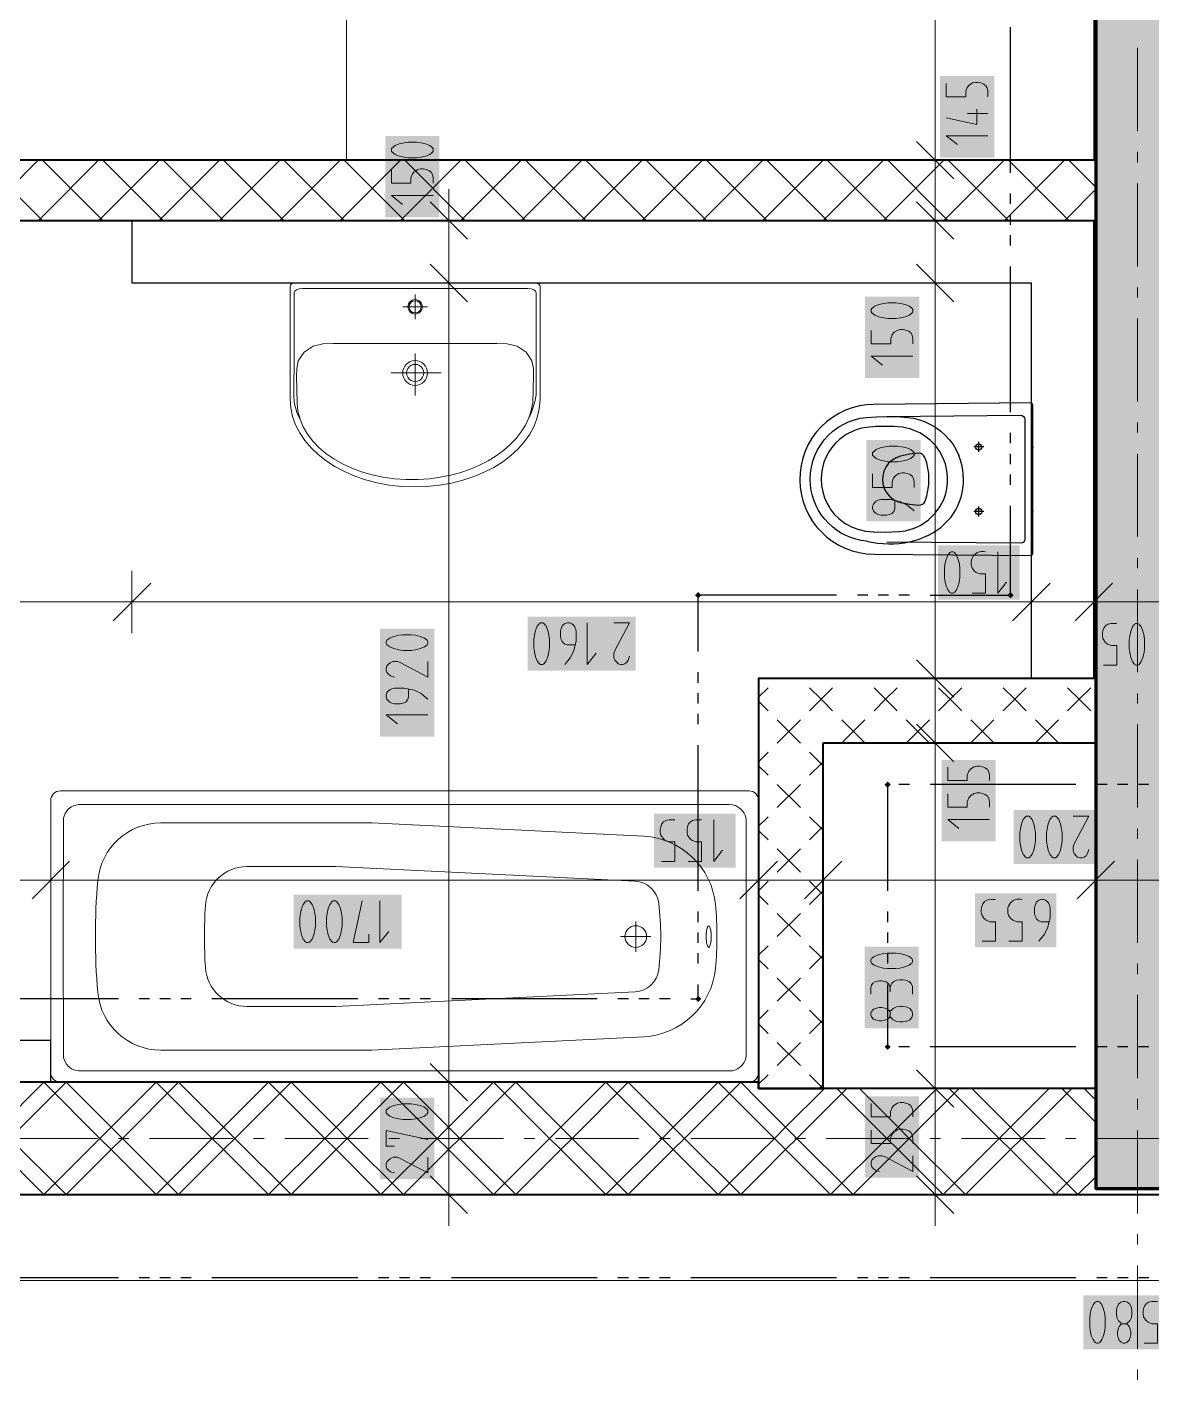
# Model space of a CAD drawing. Header units: millimetres. Extents: x 0 to 594, y 0 to 420.
# Drawn here: x 327.6 to 354.92, y 254.36 to 287.21 of the extents above; entities that cross this region are included whole.
import ezdxf

# ---------------------------------------------------------------- set-up
doc = ezdxf.new("R2010")
doc.units = ezdxf.units.MM
doc.header["$LTSCALE"] = 8
for name, color, linetype in [('PDF_Instalacni prizdivka do 1m', 7, 'Continuous'), ('PDF_Koty delkove', 7, 'Continuous'), ('PDF_Kuchyne', 7, 'Continuous'), ('PDF_Osy hlavni', 7, 'Continuous'), ('PDF_Pozarni useky', 7, 'Continuous'), ('PDF_Pricky CP', 7, 'Continuous'), ('PDF_Pricky zdene', 7, 'Continuous'), ('PDF_Sanita', 7, 'Continuous'), ('PDF_Steny akusticke', 7, 'Continuous'), ('PDF_Steny obvodove nosne', 7, 'Continuous')]:
    doc.layers.add(name, color=color, linetype=linetype)

msp = doc.modelspace()

# ---------------------------------------------------------------- linework, layer by layer
at = {"layer": 'PDF_Instalacni prizdivka do 1m', "lineweight": 25}
for points in [[(353.506, 282.515), (330.152, 282.515), (330.152, 280.998), (351.989, 280.998), (351.989, 271.394), (353.506, 271.394), (353.506, 282.515)], [(318.981, 261.588), (328.181, 261.588), (328.181, 262.599), (318.981, 262.599)]]:
    msp.add_lwpolyline(points, close=True, dxfattribs=at)
at = {"layer": 'PDF_Koty delkove', "lineweight": 18}
for points in [[(349.653, 269.827), (349.653, 271.394), (349.653, 280.998), (349.653, 281.296), (349.653, 282.515), (349.653, 283.981), (349.653, 344.032), (349.653, 347.874)], [(349.924, 285.843), (349.924, 285.519), (350.395, 285.519), (350.395, 285.655), (350.43, 285.749), (350.48, 285.803), (350.564, 285.856), (350.631, 285.87), (350.698, 285.87), (350.766, 285.856), (350.833, 285.83), (350.883, 285.789), (350.918, 285.736), (350.935, 285.655)], [(350.935, 285.655), (350.935, 285.519)], [(350.665, 285.222), (350.665, 284.844), (349.924, 285.007)], [(350.935, 285.114), (350.43, 285.114)], [(350.935, 284.574), (349.924, 284.574), (350.193, 284.359)], [(337.061, 284.418), (336.859, 284.418), (336.759, 284.405), (336.64, 284.378), (336.539, 284.337), (336.472, 284.284), (336.455, 284.256), (336.455, 284.203), (336.472, 284.175), (336.539, 284.122), (336.64, 284.081), (336.759, 284.054), (336.859, 284.04), (337.061, 284.04), (337.162, 284.054), (337.28, 284.081), (337.382, 284.122), (337.449, 284.175), (337.466, 284.203), (337.466, 284.256), (337.449, 284.284)], [(337.449, 284.284), (337.382, 284.337), (337.28, 284.378), (337.162, 284.405), (337.061, 284.418)], [(350.108, 283.526), (349.198, 284.436)], [(350.411, 283.981), (349.653, 283.981), (348.895, 283.981)], [(336.455, 283.744), (336.455, 283.42), (336.927, 283.42), (336.927, 283.555), (336.961, 283.649), (337.011, 283.703), (337.095, 283.757), (337.162, 283.77), (337.23, 283.77), (337.298, 283.757), (337.364, 283.73), (337.415, 283.689), (337.449, 283.636), (337.466, 283.555), (337.466, 283.42)], [(337.844, 282.515), (337.844, 283.273)], [(337.466, 283.122), (336.455, 283.122), (336.724, 282.907)], [(338.299, 282.06), (337.389, 282.97)], [(350.108, 282.06), (349.198, 282.97)], [(338.602, 282.515), (337.844, 282.515), (337.086, 282.515)], [(337.844, 258.858), (337.844, 261.588), (337.844, 280.998), (337.844, 282.515)], [(350.411, 282.515), (349.653, 282.515), (348.895, 282.515)], [(338.299, 280.543), (337.389, 281.453)], [(350.108, 280.543), (349.198, 281.453)], [(338.602, 280.998), (337.844, 280.998), (337.086, 280.998)], [(350.411, 280.998), (349.653, 280.998), (348.895, 280.998)], [(348.104, 279.841), (348.104, 279.517), (348.575, 279.517), (348.575, 279.652), (348.609, 279.746), (348.66, 279.8), (348.744, 279.854)], [(348.744, 279.854), (348.81, 279.868), (348.878, 279.868), (348.946, 279.854), (349.012, 279.827), (349.063, 279.787), (349.097, 279.733), (349.115, 279.652), (349.115, 279.517)], [(349.115, 279.22), (348.104, 279.22), (348.373, 279.004)], [(348.136, 276.359), (348.136, 276.035), (348.607, 276.035), (348.607, 276.17), (348.642, 276.264), (348.692, 276.318), (348.776, 276.372), (348.843, 276.385), (348.911, 276.385), (348.978, 276.372), (349.045, 276.345), (349.096, 276.304), (349.13, 276.251), (349.147, 276.17), (349.147, 276.035)], [(349.147, 275.468), (348.978, 275.603), (348.81, 275.684), (348.574, 275.737), (348.338, 275.737), (348.271, 275.724), (348.22, 275.697), (348.187, 275.67), (348.153, 275.63), (348.136, 275.575), (348.136, 275.522), (348.153, 275.468), (348.187, 275.427), (348.22, 275.4), (348.271, 275.373), (348.338, 275.359), (348.473, 275.359), (348.54, 275.373)], [(348.54, 275.373), (348.607, 275.4), (348.658, 275.468), (348.675, 275.522), (348.675, 275.711)], [(351.175, 274.472), (351.175, 273.461), (351.39, 273.73)], [(330.607, 273.706), (329.697, 272.796)], [(330.152, 274.01), (330.152, 273.251), (330.152, 272.493)], [(352.444, 273.706), (351.534, 272.796)], [(351.989, 274.01), (351.989, 273.251), (351.989, 272.493)], [(353.961, 273.706), (353.051, 272.796)], [(353.506, 274.01), (353.506, 273.251), (353.506, 272.493)], [(391.265, 273.251), (390.153, 273.251), (388.167, 273.251), (378.982, 273.251), (376.029, 273.251), (366.028, 273.251), (365.602, 273.251), (357.246, 273.251), (356.078, 273.251), (355.578, 273.251), (353.506, 273.251), (351.989, 273.251), (343.903, 273.251), (340.496, 273.251), (330.152, 273.251), (318.981, 273.251), (317.869, 273.251)], [(340.719, 272.206), (340.665, 272.223), (340.625, 272.257), (340.598, 272.291), (340.571, 272.34), (340.557, 272.408), (340.557, 272.543), (340.571, 272.61), (340.598, 272.661), (340.625, 272.694), (340.665, 272.729), (340.719, 272.746), (340.773, 272.746), (340.827, 272.729), (340.868, 272.694), (340.894, 272.661), (340.922, 272.61), (340.936, 272.543), (340.936, 272.307), (340.881, 272.072), (340.8, 271.903), (340.665, 271.735)], [(341.205, 272.746), (341.205, 271.735), (341.421, 272.004)], [(341.853, 272.746), (342.232, 272.746), (341.88, 272.072), (341.853, 272.004), (341.853, 271.903), (341.88, 271.836), (341.921, 271.785), (341.961, 271.751), (342.015, 271.735), (342.069, 271.735), (342.123, 271.751), (342.164, 271.785), (342.204, 271.836), (342.232, 271.936)], [(353.742, 271.72), (354.066, 271.72), (354.066, 272.191), (353.93, 272.191), (353.836, 272.225), (353.782, 272.276), (353.729, 272.36), (353.715, 272.426), (353.715, 272.494), (353.729, 272.562), (353.755, 272.628), (353.796, 272.679), (353.849, 272.713), (353.93, 272.731), (354.066, 272.731)], [(336.933, 272.454), (336.731, 272.454), (336.631, 272.441), (336.513, 272.414), (336.412, 272.373), (336.344, 272.32), (336.328, 272.292), (336.328, 272.239), (336.344, 272.211), (336.412, 272.158), (336.513, 272.117), (336.631, 272.09), (336.731, 272.076), (336.933, 272.076), (337.034, 272.09), (337.153, 272.117), (337.254, 272.158), (337.321, 272.211), (337.339, 272.239), (337.339, 272.292), (337.321, 272.32), (337.254, 272.373), (337.153, 272.414), (337.034, 272.441), (336.933, 272.454)], [(340.908, 272.206), (340.719, 272.206)], [(337.339, 271.806), (337.339, 271.428), (336.664, 271.78), (336.597, 271.806), (336.496, 271.806), (336.429, 271.78), (336.378, 271.739), (336.344, 271.699), (336.328, 271.644), (336.328, 271.591), (336.344, 271.537), (336.378, 271.496), (336.429, 271.456), (336.529, 271.428)], [(350.108, 270.939), (349.198, 271.849)], [(350.411, 271.394), (349.653, 271.394), (348.895, 271.394)], [(337.339, 270.889), (337.17, 271.024), (337.001, 271.105), (336.765, 271.158), (336.529, 271.158), (336.462, 271.144), (336.412, 271.118), (336.378, 271.091), (336.344, 271.05), (336.328, 270.996), (336.328, 270.943), (336.344, 270.889), (336.378, 270.848), (336.412, 270.821), (336.462, 270.794), (336.529, 270.78), (336.664, 270.78), (336.731, 270.794), (336.799, 270.821), (336.849, 270.889), (336.867, 270.943), (336.867, 271.132)], [(337.339, 270.51), (336.328, 270.51), (336.597, 270.295)], [(350.108, 269.372), (349.198, 270.282)], [(350.411, 269.827), (349.653, 269.827), (348.895, 269.827)], [(349.653, 258.858), (349.653, 261.062), (349.653, 261.436), (349.653, 265.565), (349.653, 269.827)], [(349.962, 269.237), (349.962, 268.913), (350.433, 268.913), (350.433, 269.048), (350.468, 269.142), (350.518, 269.196), (350.602, 269.25), (350.669, 269.263), (350.737, 269.263), (350.804, 269.25), (350.871, 269.223), (350.922, 269.182), (350.956, 269.129), (350.973, 269.048), (350.973, 268.913)], [(349.962, 268.589), (349.962, 268.265), (350.433, 268.265), (350.433, 268.4), (350.468, 268.494), (350.518, 268.548), (350.602, 268.602), (350.669, 268.615), (350.737, 268.615), (350.804, 268.602), (350.871, 268.575), (350.922, 268.534), (350.956, 268.481), (350.973, 268.4), (350.973, 268.265)], [(343.007, 266.951), (343.331, 266.951), (343.331, 267.422), (343.196, 267.422), (343.102, 267.456), (343.048, 267.507), (342.994, 267.591), (342.981, 267.657), (342.981, 267.725), (342.994, 267.793), (343.021, 267.859), (343.062, 267.91), (343.115, 267.944), (343.196, 267.962), (343.331, 267.962)], [(343.655, 266.951), (343.979, 266.951), (343.979, 267.422), (343.844, 267.422), (343.75, 267.456), (343.696, 267.507), (343.642, 267.591), (343.629, 267.657), (343.629, 267.725), (343.642, 267.793), (343.669, 267.859), (343.71, 267.91), (343.763, 267.944), (343.844, 267.962), (343.979, 267.962)], [(344.277, 267.962), (344.277, 266.951), (344.492, 267.22)], [(350.973, 267.967), (349.962, 267.967), (350.231, 267.752)], [(351.711, 267.442), (351.724, 267.342), (351.751, 267.223), (351.792, 267.122), (351.845, 267.055), (351.873, 267.038), (351.926, 267.038), (351.954, 267.055), (352.007, 267.122), (352.048, 267.223), (352.075, 267.342), (352.089, 267.442), (352.089, 267.644), (352.075, 267.745), (352.048, 267.863), (352.007, 267.964), (351.954, 268.032), (351.926, 268.049), (351.873, 268.049), (351.845, 268.032), (351.792, 267.964), (351.751, 267.863), (351.724, 267.745), (351.711, 267.644)], [(353.007, 268.049), (353.385, 268.049), (353.033, 267.375), (353.007, 267.307), (353.007, 267.206), (353.033, 267.139), (353.074, 267.089), (353.114, 267.055), (353.169, 267.038), (353.222, 267.038), (353.276, 267.055), (353.317, 267.089), (353.357, 267.139), (353.385, 267.24)], [(351.711, 267.644), (351.711, 267.442)], [(328.181, 267.255), (328.181, 266.497), (328.181, 265.739)], [(345.367, 267.255), (345.367, 266.497), (345.367, 265.739)], [(346.934, 267.255), (346.934, 266.497), (346.934, 265.739)], [(353.556, 267.255), (353.556, 266.497), (353.556, 265.739)], [(328.636, 266.952), (327.726, 266.042)], [(345.822, 266.952), (344.912, 266.042)], [(347.389, 266.952), (346.479, 266.042)], [(354.011, 266.952), (353.101, 266.042)], [(390.153, 266.497), (385.492, 266.497), (381.838, 266.497), (380.953, 266.497), (379.599, 266.497), (377.258, 266.497), (363.767, 266.497), (362.2, 266.497), (355.578, 266.497), (353.556, 266.497), (346.934, 266.497), (345.367, 266.497), (328.181, 266.497), (318.981, 266.497)], [(334.229, 265.586), (334.229, 265.384), (334.243, 265.284), (334.269, 265.165), (334.31, 265.064), (334.363, 264.997), (334.391, 264.98), (334.444, 264.98), (334.472, 264.997), (334.525, 265.064), (334.566, 265.165), (334.593, 265.284), (334.607, 265.384), (334.607, 265.586), (334.593, 265.687), (334.566, 265.805), (334.525, 265.907), (334.472, 265.974), (334.444, 265.991)], [(334.444, 265.991), (334.391, 265.991), (334.363, 265.974), (334.31, 265.907), (334.269, 265.805), (334.243, 265.687), (334.229, 265.586)], [(335.903, 265.182), (335.903, 264.98), (335.525, 264.98), (335.74, 265.991)], [(336.173, 265.991), (336.173, 264.98), (336.388, 265.249)], [(350.797, 265.015), (351.121, 265.015), (351.121, 265.486), (350.986, 265.486), (350.892, 265.52), (350.838, 265.571), (350.784, 265.654), (350.77, 265.721), (350.77, 265.789), (350.784, 265.857), (350.811, 265.923), (350.851, 265.974), (350.905, 266.008), (350.986, 266.026), (351.121, 266.026)], [(352.417, 265.486), (352.229, 265.486), (352.174, 265.503), (352.134, 265.536), (352.107, 265.571), (352.08, 265.62), (352.067, 265.688), (352.067, 265.822), (352.08, 265.89), (352.107, 265.941), (352.134, 265.974), (352.174, 266.008), (352.229, 266.026), (352.282, 266.026), (352.336, 266.008), (352.377, 265.974), (352.404, 265.941), (352.431, 265.89), (352.445, 265.822), (352.445, 265.587), (352.391, 265.351), (352.31, 265.182), (352.174, 265.015)], [(348.698, 264.725), (348.496, 264.725), (348.396, 264.711), (348.278, 264.684), (348.177, 264.644), (348.109, 264.59), (348.093, 264.563), (348.093, 264.509), (348.109, 264.482), (348.177, 264.428), (348.278, 264.388), (348.396, 264.36), (348.496, 264.347), (348.698, 264.347), (348.799, 264.36), (348.918, 264.388), (349.019, 264.428), (349.087, 264.482), (349.104, 264.509), (349.104, 264.563), (349.087, 264.59), (349.019, 264.644)], [(349.019, 264.644), (348.918, 264.684), (348.799, 264.711), (348.698, 264.725)], [(348.093, 263.726), (348.093, 263.888), (348.109, 263.942), (348.143, 263.996), (348.194, 264.023), (348.294, 264.05), (348.362, 264.05), (348.463, 264.023), (348.53, 263.969), (348.564, 263.888), (348.564, 263.78)], [(349.104, 263.726), (349.104, 263.915), (349.069, 263.982), (349.019, 264.036), (348.935, 264.063), (348.867, 264.077), (348.799, 264.077), (348.715, 264.063), (348.649, 264.036), (348.598, 263.982), (348.564, 263.888)], [(348.093, 263.267), (348.109, 263.307), (348.159, 263.361), (348.227, 263.388), (348.294, 263.402), (348.362, 263.402), (348.429, 263.388), (348.496, 263.361), (348.547, 263.321), (348.564, 263.294)], [(348.564, 263.186), (348.547, 263.159), (348.496, 263.118), (348.429, 263.092), (348.362, 263.078), (348.294, 263.078), (348.227, 263.092), (348.159, 263.118), (348.109, 263.173), (348.093, 263.213), (348.093, 263.267)], [(338.299, 261.133), (337.389, 262.043)], [(350.108, 260.981), (349.198, 261.891)], [(338.602, 261.588), (337.844, 261.588), (337.086, 261.588)], [(350.411, 261.436), (349.653, 261.436), (348.895, 261.436)], [(336.933, 261.06), (336.731, 261.06), (336.631, 261.046), (336.513, 261.02), (336.412, 260.979), (336.344, 260.926), (336.328, 260.898), (336.328, 260.845), (336.344, 260.817), (336.412, 260.764), (336.513, 260.723), (336.631, 260.696), (336.731, 260.682), (336.933, 260.682), (337.034, 260.696), (337.153, 260.723), (337.254, 260.764), (337.321, 260.817), (337.339, 260.845), (337.339, 260.898), (337.321, 260.926), (337.254, 260.979), (337.153, 261.02), (337.034, 261.046), (336.933, 261.06)], [(348.102, 261.068), (348.102, 260.744), (348.573, 260.744), (348.573, 260.879), (348.608, 260.973), (348.658, 261.027), (348.742, 261.081), (348.809, 261.095), (348.877, 261.095), (348.944, 261.081), (349.011, 261.054), (349.062, 261.014), (349.096, 260.96), (349.113, 260.879), (349.113, 260.744)], [(336.529, 260.034), (336.328, 260.034), (336.328, 260.412), (337.339, 260.197)], [(348.102, 260.42), (348.102, 260.096), (348.573, 260.096), (348.573, 260.231), (348.608, 260.325), (348.658, 260.379), (348.742, 260.433), (348.809, 260.446), (348.877, 260.446)], [(348.877, 260.446), (348.944, 260.433), (349.011, 260.406), (349.062, 260.365), (349.096, 260.312), (349.113, 260.231), (349.113, 260.096)], [(337.339, 259.764), (337.339, 259.386), (336.664, 259.737), (336.597, 259.764), (336.496, 259.764), (336.429, 259.737), (336.378, 259.697), (336.344, 259.656), (336.328, 259.602), (336.328, 259.549), (336.344, 259.494), (336.378, 259.454), (336.429, 259.413), (336.529, 259.386)], [(349.113, 259.798), (349.113, 259.42), (348.439, 259.772), (348.371, 259.798), (348.27, 259.798), (348.203, 259.772), (348.153, 259.731), (348.118, 259.691), (348.102, 259.636), (348.102, 259.583), (348.118, 259.529), (348.153, 259.488), (348.203, 259.448), (348.303, 259.42)], [(338.299, 258.403), (337.389, 259.313)], [(350.108, 258.403), (349.198, 259.313)], [(338.602, 258.858), (337.844, 258.858), (337.086, 258.858)], [(337.844, 258.858), (337.844, 258.1)], [(350.411, 258.858), (349.653, 258.858), (348.895, 258.858)], [(349.653, 258.858), (349.653, 258.1)], [(419.32, 256.769), (408.047, 256.769), (400.263, 256.769), (392.883, 256.769), (316.251, 256.769), (308.871, 256.769), (301.744, 256.769), (299.166, 256.769), (291.078, 256.769), (289.916, 256.769), (281.828, 256.769), (279.25, 256.769), (272.881, 256.769), (216.974, 256.769)], [(353.406, 255.858), (353.406, 255.656), (353.42, 255.556), (353.446, 255.437), (353.487, 255.336), (353.54, 255.268), (353.568, 255.252), (353.621, 255.252), (353.649, 255.268), (353.702, 255.336), (353.743, 255.437), (353.77, 255.556), (353.784, 255.656), (353.784, 255.858), (353.77, 255.959), (353.743, 256.077), (353.702, 256.178), (353.649, 256.246), (353.621, 256.263), (353.568, 256.263)], [(353.568, 256.263), (353.54, 256.246), (353.487, 256.178), (353.446, 256.077), (353.42, 255.959), (353.406, 255.858)], [(354.378, 255.791), (354.418, 255.875), (354.432, 255.959), (354.432, 256.027), (354.418, 256.111), (354.378, 256.196), (354.324, 256.246), (354.269, 256.263), (354.216, 256.263), (354.162, 256.246), (354.107, 256.196), (354.068, 256.111), (354.054, 256.027)], [(354.054, 256.027), (354.054, 255.959), (354.068, 255.875), (354.107, 255.791), (354.162, 255.741), (354.188, 255.723), (354.297, 255.723), (354.324, 255.741), (354.378, 255.791)], [(354.729, 255.252), (355.053, 255.252), (355.053, 255.723), (354.917, 255.723), (354.823, 255.758), (354.769, 255.808), (354.716, 255.892), (354.702, 255.959), (354.702, 256.027), (354.716, 256.094), (354.742, 256.161), (354.783, 256.212), (354.836, 256.246), (354.917, 256.263), (355.053, 256.263)], [(354.297, 255.723), (354.324, 255.706), (354.364, 255.656), (354.391, 255.589), (354.405, 255.521), (354.405, 255.453), (354.391, 255.387), (354.364, 255.319), (354.31, 255.268), (354.269, 255.252), (354.216, 255.252), (354.175, 255.268), (354.121, 255.319), (354.094, 255.387), (354.081, 255.453), (354.081, 255.521), (354.094, 255.589), (354.121, 255.656), (354.162, 255.706), (354.188, 255.723)]]:
    msp.add_lwpolyline(points, dxfattribs=at)
for points in [[(348.709, 280.516), (348.507, 280.516), (348.407, 280.502), (348.289, 280.475), (348.188, 280.435), (348.12, 280.381), (348.104, 280.354), (348.104, 280.3), (348.12, 280.273), (348.188, 280.219), (348.289, 280.179), (348.407, 280.151), (348.507, 280.137), (348.709, 280.137), (348.81, 280.151), (348.929, 280.179), (349.03, 280.219), (349.097, 280.273), (349.115, 280.3), (349.115, 280.354), (349.097, 280.381), (349.03, 280.435), (348.929, 280.475), (348.81, 280.502)], [(348.742, 277.034), (348.54, 277.034), (348.44, 277.02), (348.321, 276.993), (348.22, 276.953), (348.153, 276.899), (348.136, 276.871), (348.136, 276.818), (348.153, 276.791), (348.22, 276.737), (348.321, 276.697), (348.44, 276.669), (348.54, 276.655), (348.742, 276.655), (348.843, 276.669), (348.961, 276.697), (349.062, 276.737), (349.13, 276.791), (349.147, 276.818), (349.147, 276.871), (349.13, 276.899), (349.062, 276.953), (348.961, 276.993), (348.843, 277.02)], [(349.879, 274.067), (349.879, 273.865), (349.892, 273.764), (349.919, 273.646), (349.96, 273.545), (350.013, 273.477), (350.041, 273.461), (350.094, 273.461), (350.122, 273.477), (350.175, 273.545), (350.216, 273.646), (350.243, 273.764), (350.257, 273.865), (350.257, 274.067), (350.243, 274.168), (350.216, 274.286), (350.175, 274.387), (350.122, 274.455), (350.094, 274.472), (350.041, 274.472), (350.013, 274.455), (349.96, 274.387), (349.919, 274.286), (349.892, 274.168)], [(339.909, 272.34), (339.909, 272.138), (339.923, 272.038), (339.95, 271.92), (339.99, 271.819), (340.044, 271.751), (340.071, 271.735), (340.125, 271.735), (340.152, 271.751), (340.206, 271.819), (340.246, 271.92), (340.274, 272.038), (340.288, 272.138), (340.288, 272.34), (340.274, 272.442), (340.246, 272.56), (340.206, 272.661), (340.152, 272.729), (340.125, 272.746), (340.071, 272.746), (340.044, 272.729), (339.99, 272.661), (339.95, 272.56), (339.923, 272.442)], [(354.363, 272.325), (354.363, 272.123), (354.377, 272.023), (354.403, 271.905), (354.444, 271.803), (354.497, 271.736), (354.525, 271.72), (354.578, 271.72), (354.606, 271.736), (354.659, 271.803), (354.7, 271.905), (354.728, 272.023), (354.741, 272.123), (354.741, 272.325), (354.728, 272.426), (354.7, 272.545), (354.659, 272.646), (354.606, 272.713), (354.578, 272.731), (354.525, 272.731), (354.497, 272.713), (354.444, 272.646), (354.403, 272.545), (354.377, 272.426)], [(352.359, 267.644), (352.359, 267.442), (352.372, 267.342), (352.399, 267.223), (352.44, 267.122), (352.493, 267.055), (352.521, 267.038), (352.574, 267.038), (352.602, 267.055), (352.655, 267.122), (352.696, 267.223), (352.723, 267.342), (352.737, 267.442), (352.737, 267.644), (352.723, 267.745), (352.696, 267.863), (352.655, 267.964), (352.602, 268.032), (352.574, 268.049), (352.521, 268.049), (352.493, 268.032), (352.44, 267.964), (352.399, 267.863), (352.372, 267.745)], [(334.877, 265.586), (334.877, 265.384), (334.891, 265.284), (334.917, 265.165), (334.958, 265.064), (335.011, 264.997), (335.039, 264.98), (335.092, 264.98), (335.12, 264.997), (335.173, 265.064), (335.214, 265.165), (335.241, 265.284), (335.255, 265.384), (335.255, 265.586), (335.241, 265.687), (335.214, 265.805), (335.173, 265.907), (335.12, 265.974), (335.092, 265.991), (335.039, 265.991), (335.011, 265.974), (334.958, 265.907), (334.917, 265.805), (334.891, 265.687)], [(348.867, 263.429), (348.799, 263.429), (348.715, 263.415), (348.632, 263.375), (348.581, 263.321), (348.564, 263.294), (348.564, 263.186), (348.581, 263.159), (348.632, 263.105), (348.715, 263.064), (348.799, 263.05), (348.867, 263.05), (348.951, 263.064), (349.036, 263.105), (349.087, 263.159), (349.104, 263.213), (349.104, 263.267), (349.087, 263.321), (349.036, 263.375), (348.951, 263.415)]]:
    msp.add_lwpolyline(points, close=True, dxfattribs=at)
for points in [[(350.553, 273.461), (350.877, 273.461), (350.877, 273.932), (350.742, 273.932), (350.648, 273.967, -0.843864), (350.877, 274.472)], [(351.445, 265.015), (351.769, 265.015), (351.769, 265.486), (351.634, 265.486), (351.54, 265.52), (351.486, 265.571, -0.753191), (351.769, 266.026)]]:
    msp.add_lwpolyline(points, format="xyb", dxfattribs=at)
at = {"layer": 'PDF_Koty delkove', "color": 7, "lineweight": 18, "true_color": 0xffffff, "transparency": 33554559}
for points in [[(351.087, 284.044), (351.087, 286.022), (349.772, 284.044), (349.772, 286.022)], [(337.618, 282.592), (337.618, 284.57), (336.304, 282.592), (336.304, 284.57)], [(349.266, 278.69), (349.266, 280.667), (347.952, 278.69), (347.952, 280.667)], [(349.299, 275.207), (349.299, 277.185), (347.985, 275.207), (347.985, 277.185)], [(351.705, 274.624), (349.727, 274.624), (351.705, 273.309), (349.727, 273.309)], [(342.383, 272.898), (339.758, 272.898), (342.383, 271.583), (339.758, 271.583)], [(355.541, 272.882), (353.564, 272.882), (355.541, 271.568), (353.564, 271.568)], [(337.49, 269.98), (337.49, 272.606), (336.176, 269.98), (336.176, 272.606)], [(351.125, 267.437), (351.125, 269.415), (349.811, 267.437), (349.811, 269.415)], [(344.807, 268.113), (342.829, 268.113), (344.807, 266.799), (342.829, 266.799)], [(353.537, 268.201), (351.559, 268.201), (353.537, 266.887), (351.559, 266.887)], [(336.703, 266.143), (334.077, 266.143), (336.703, 264.829), (334.077, 264.829)], [(352.597, 266.177), (350.619, 266.177), (352.597, 264.863), (350.619, 264.863)], [(349.255, 262.899), (349.255, 264.876), (347.941, 262.899), (347.941, 264.876)], [(337.49, 259.234), (337.49, 261.212), (336.176, 259.234), (336.176, 261.212)], [(349.265, 259.268), (349.265, 261.246), (347.951, 259.268), (347.951, 261.246)], [(355.88, 256.415), (353.254, 256.415), (355.88, 255.101), (353.254, 255.101)]]:
    msp.add_solid(points, dxfattribs=at)
at = {"layer": 'PDF_Kuchyne', "lineweight": 13}
msp.add_lwpolyline([(353.506, 308.244), (341.374, 308.244), (341.374, 302.178), (347.44, 302.178), (347.44, 290.046), (335.359, 290.046), (335.359, 283.981), (353.506, 283.981), (353.506, 290.046)], dxfattribs=at)
at = {"layer": 'PDF_Osy hlavni', "lineweight": 18}
for points in [[(354.567, 284.686), (354.567, 286.708)], [(354.567, 283.928), (354.567, 284.18)], [(354.567, 281.4), (354.567, 283.422)], [(354.567, 280.642), (354.567, 280.895)], [(354.567, 278.115), (354.567, 280.137)], [(354.567, 277.356), (354.567, 277.609)], [(354.567, 274.829), (354.567, 276.851)], [(354.567, 274.071), (354.567, 274.324)], [(354.567, 271.543), (354.567, 273.565)], [(354.567, 270.785), (354.567, 271.038)], [(354.567, 268.258), (354.567, 270.28)], [(354.567, 267.499), (354.567, 267.752)], [(354.567, 264.972), (354.567, 266.994)], [(354.567, 264.214), (354.567, 264.467)], [(354.567, 261.686), (354.567, 263.708)], [(354.567, 260.928), (354.567, 261.181)], [(329.315, 260.223), (327.293, 260.223)], [(330.073, 260.223), (329.821, 260.223)], [(332.601, 260.223), (330.579, 260.223)], [(333.359, 260.223), (333.106, 260.223)], [(335.886, 260.223), (333.864, 260.223)], [(336.645, 260.223), (336.392, 260.223)], [(339.172, 260.223), (337.15, 260.223)], [(339.93, 260.223), (339.677, 260.223)], [(342.458, 260.223), (340.436, 260.223)], [(343.216, 260.223), (342.963, 260.223)], [(345.743, 260.223), (343.721, 260.223)], [(346.502, 260.223), (346.249, 260.223)], [(349.029, 260.223), (347.007, 260.223)], [(349.787, 260.223), (349.534, 260.223)], [(352.315, 260.223), (350.293, 260.223)], [(353.073, 260.223), (352.82, 260.223)], [(355.6, 260.223), (353.578, 260.223)], [(354.567, 258.401), (354.567, 260.423)], [(354.567, 257.643), (354.567, 257.895)], [(354.567, 255.115), (354.567, 257.137)], [(354.567, 254.357), (354.567, 254.61)]]:
    msp.add_lwpolyline(points, dxfattribs=at)
at = {"layer": 'PDF_Pozarni useky', "lineweight": 30}
for points in [[(351.484, 283.675), (351.484, 287.213)], [(351.484, 282.917), (351.484, 283.169)], [(351.484, 282.411), (351.484, 282.664)], [(351.484, 281.906), (351.484, 282.159)], [(351.484, 277.862), (351.484, 281.4)], [(351.484, 277.104), (351.484, 277.356)], [(351.484, 276.598), (351.484, 276.851)], [(351.484, 276.093), (351.484, 276.345)], [(349.535, 273.416), (351.484, 273.416), (351.484, 275.587)], [(347.26, 273.416), (343.901, 273.416)], [(343.901, 272.049), (343.901, 273.416)], [(348.018, 273.416), (347.765, 273.416)], [(348.524, 273.416), (348.271, 273.416)], [(349.029, 273.416), (348.776, 273.416)], [(343.901, 271.291), (343.901, 271.543)], [(343.901, 270.785), (343.901, 271.038)], [(343.901, 270.28), (343.901, 270.532)], [(343.901, 266.236), (343.901, 269.774)], [(348.523, 268.816), (348.501, 268.816)], [(348.501, 266.236), (348.501, 268.816)], [(349.029, 268.816), (348.776, 268.816)], [(353.073, 268.816), (349.534, 268.816)], [(353.831, 268.816), (353.578, 268.816)], [(354.336, 268.816), (354.084, 268.816)], [(354.842, 268.816), (354.589, 268.816)], [(343.901, 265.478), (343.901, 265.73)], [(348.501, 265.478), (348.501, 265.73)], [(343.901, 264.972), (343.901, 265.225)], [(348.501, 264.972), (348.501, 265.225)], [(343.901, 264.467), (343.901, 264.719)], [(348.501, 264.467), (348.501, 264.719)], [(343.721, 263.61), (343.901, 263.61), (343.901, 263.961)], [(348.501, 262.447), (348.501, 263.961)], [(329.821, 263.61), (326.282, 263.61)], [(330.579, 263.61), (330.326, 263.61)], [(331.084, 263.61), (330.832, 263.61)], [(331.59, 263.61), (331.337, 263.61)], [(335.634, 263.61), (332.095, 263.61)], [(336.392, 263.61), (336.139, 263.61)], [(336.897, 263.61), (336.645, 263.61)], [(337.403, 263.61), (337.15, 263.61)], [(341.447, 263.61), (337.908, 263.61)], [(342.205, 263.61), (341.952, 263.61)], [(342.71, 263.61), (342.458, 263.61)], [(343.216, 263.61), (342.963, 263.61)], [(348.523, 262.447), (348.501, 262.447)], [(349.029, 262.447), (348.776, 262.447)], [(353.073, 262.447), (349.534, 262.447)], [(353.831, 262.447), (353.578, 262.447)], [(354.336, 262.447), (354.084, 262.447)], [(354.842, 262.447), (354.589, 262.447)], [(329.821, 256.836), (326.282, 256.836)], [(330.579, 256.836), (330.326, 256.836)], [(331.084, 256.836), (330.832, 256.836)], [(331.59, 256.836), (331.337, 256.836)], [(335.634, 256.836), (332.095, 256.836)], [(336.392, 256.836), (336.139, 256.836)], [(336.897, 256.836), (336.645, 256.836)], [(337.403, 256.836), (337.15, 256.836)], [(341.447, 256.836), (337.908, 256.836)], [(342.205, 256.836), (341.952, 256.836)], [(342.71, 256.836), (342.458, 256.836)], [(343.216, 256.836), (342.963, 256.836)], [(347.26, 256.836), (343.721, 256.836)], [(348.018, 256.836), (347.765, 256.836)], [(348.524, 256.836), (348.271, 256.836)], [(349.029, 256.836), (348.776, 256.836)], [(353.073, 256.836), (349.535, 256.836)], [(353.831, 256.836), (353.578, 256.836)], [(354.337, 256.836), (354.084, 256.836)], [(354.842, 256.836), (354.589, 256.836)]]:
    msp.add_lwpolyline(points, dxfattribs=at)
at = {"layer": 'PDF_Pozarni useky', "lineweight": 30, "transparency": 33554559}
for points in [[(343.977, 273.416), (343.901, 273.34), (343.901, 273.492), (343.826, 273.416)], [(343.901, 273.34), (343.826, 273.416), (343.977, 273.416), (343.901, 273.492)], [(351.484, 273.34), (351.408, 273.416), (351.559, 273.416), (351.484, 273.492)], [(351.559, 273.416), (351.484, 273.34), (351.484, 273.492), (351.408, 273.416)], [(348.577, 268.816), (348.501, 268.74), (348.501, 268.892), (348.425, 268.816)], [(348.501, 268.74), (348.425, 268.816), (348.577, 268.816), (348.501, 268.892)], [(343.901, 263.534), (343.826, 263.61), (343.977, 263.61), (343.901, 263.685)], [(343.977, 263.61), (343.901, 263.534), (343.901, 263.685), (343.826, 263.61)], [(348.577, 262.447), (348.501, 262.371), (348.501, 262.523), (348.425, 262.447)], [(348.501, 262.371), (348.425, 262.447), (348.577, 262.447), (348.501, 262.523)]]:
    msp.add_solid(points, dxfattribs=at)
at = {"layer": 'PDF_Pricky CP', "lineweight": 40}
for points in [[(346.934, 271.394), (345.367, 271.394), (345.367, 261.588), (345.367, 261.436), (346.934, 261.436), (346.934, 269.827)], [(346.934, 269.827), (353.556, 269.827), (353.556, 271.394), (353.506, 271.394), (346.934, 271.394)]]:
    msp.add_lwpolyline(points, dxfattribs=at)
at = {"layer": 'PDF_Pricky CP', "lineweight": 9}
for points in [[(345.822, 271.394), (345.82, 271.392)], [(346.381, 271.392), (346.378, 271.394)], [(347.389, 271.394), (347.387, 271.392)], [(347.948, 271.392), (347.945, 271.394)], [(348.956, 271.394), (348.954, 271.392)], [(349.515, 271.392), (349.512, 271.394)], [(350.523, 271.394), (350.521, 271.392)], [(351.082, 271.392), (351.079, 271.394)], [(352.09, 271.394), (352.088, 271.392)], [(352.649, 271.392), (352.646, 271.394)], [(345.367, 270.939), (345.597, 271.169)], [(346.934, 270.838), (346.884, 270.889), (346.603, 271.169)], [(346.934, 270.939), (347.164, 271.169)], [(348.731, 270.608), (348.451, 270.889), (348.17, 271.169)], [(348.17, 270.608), (348.451, 270.889), (348.731, 271.169)], [(350.298, 270.608), (350.018, 270.889), (349.737, 271.169)], [(349.737, 270.608), (350.018, 270.889), (350.298, 271.169)], [(351.865, 270.608), (351.585, 270.889), (351.304, 271.169)], [(351.304, 270.608), (351.585, 270.889), (351.865, 271.169)], [(353.432, 270.608), (353.152, 270.889), (352.871, 271.169)], [(352.871, 270.608), (353.152, 270.889), (353.432, 271.169)], [(345.597, 270.608), (345.367, 270.838)], [(346.884, 270.889), (346.603, 270.608)], [(346.884, 270.889), (346.934, 270.939)], [(347.164, 270.608), (346.934, 270.838)], [(346.381, 269.825), (345.82, 270.386)], [(346.381, 270.386), (345.82, 269.825)], [(347.945, 269.827), (347.387, 270.386)], [(347.948, 270.386), (347.389, 269.827)], [(349.512, 269.827), (348.954, 270.386)], [(349.515, 270.386), (348.956, 269.827)], [(351.079, 269.827), (350.521, 270.386)], [(351.082, 270.386), (350.523, 269.827)], [(352.646, 269.827), (352.088, 270.386)], [(352.649, 270.386), (352.09, 269.827)], [(345.367, 269.372), (345.597, 269.602)], [(346.934, 269.271), (346.884, 269.322), (346.603, 269.602)], [(345.597, 269.041), (345.367, 269.271)], [(346.884, 269.322), (346.603, 269.041)], [(346.884, 269.322), (346.934, 269.372)], [(346.381, 268.258), (345.82, 268.819)], [(346.381, 268.819), (345.82, 268.258)], [(345.367, 267.805), (345.597, 268.035)], [(346.934, 267.704), (346.884, 267.755), (346.603, 268.035)], [(346.603, 267.474), (346.884, 267.755), (346.934, 267.805)], [(345.597, 267.474), (345.367, 267.704)], [(346.381, 266.691), (345.82, 267.252)], [(346.381, 267.252), (345.82, 266.691)], [(345.367, 266.238), (345.597, 266.468)], [(346.934, 266.137), (346.884, 266.188), (346.603, 266.468)], [(346.884, 266.188), (346.603, 265.907)], [(346.884, 266.188), (346.934, 266.238)], [(345.597, 265.907), (345.367, 266.137)], [(346.381, 265.124), (345.82, 265.685)], [(346.381, 265.685), (345.82, 265.124)], [(345.367, 264.671), (345.597, 264.901)], [(346.934, 264.57), (346.884, 264.621), (346.603, 264.901)], [(345.597, 264.34), (345.367, 264.57)], [(346.603, 264.34), (346.884, 264.621), (346.934, 264.671)], [(346.381, 263.557), (345.82, 264.118)], [(346.381, 264.118), (345.82, 263.557)], [(345.367, 263.104), (345.597, 263.334)], [(346.934, 263.003), (346.884, 263.054), (346.603, 263.334)], [(345.597, 262.773), (345.367, 263.003)], [(346.603, 262.773), (346.884, 263.054), (346.934, 263.104)], [(346.381, 261.99), (345.82, 262.551)], [(346.381, 262.551), (345.82, 261.99)], [(345.367, 261.537), (345.597, 261.767)], [(346.934, 261.436), (346.884, 261.487), (346.603, 261.767)], [(346.833, 261.436), (346.884, 261.487), (346.934, 261.537)]]:
    msp.add_lwpolyline(points, dxfattribs=at)
at = {"layer": 'PDF_Pricky zdene', "lineweight": 40}
msp.add_lwpolyline([(317.869, 284.486), (317.869, 283.981), (317.869, 282.717), (317.869, 282.515), (318.981, 282.515), (353.506, 282.515), (353.556, 282.515), (353.556, 283.981), (353.506, 283.981), (319.335, 283.981), (319.335, 284.486)], dxfattribs=at)
at = {"layer": 'PDF_Pricky zdene', "lineweight": 9}
for points in [[(327.878, 283.981), (326.462, 282.565), (326.412, 282.515)], [(327.979, 282.515), (327.928, 282.565), (326.513, 283.981)], [(329.343, 283.981), (327.928, 282.565), (327.878, 282.515)], [(329.445, 282.515), (329.394, 282.565), (327.979, 283.981)], [(330.809, 283.981), (329.394, 282.565), (329.343, 282.515)], [(330.91, 282.515), (330.86, 282.565), (329.445, 283.981)], [(332.275, 283.981), (330.86, 282.565), (330.809, 282.515)], [(332.376, 282.515), (332.326, 282.565), (330.91, 283.981)], [(333.741, 283.981), (332.326, 282.565), (332.275, 282.515)], [(333.842, 282.515), (333.792, 282.565), (332.376, 283.981)], [(335.207, 283.981), (333.792, 282.565), (333.741, 282.515)], [(335.308, 282.515), (335.258, 282.565), (333.842, 283.981)], [(336.673, 283.981), (335.258, 282.565), (335.207, 282.515)], [(336.774, 282.515), (336.724, 282.565), (335.308, 283.981)], [(338.139, 283.981), (336.724, 282.565), (336.673, 282.515)], [(338.24, 282.515), (338.189, 282.565), (336.774, 283.981)], [(339.605, 283.981), (338.189, 282.565), (338.139, 282.515)], [(339.706, 282.515), (339.655, 282.565), (338.24, 283.981)], [(341.071, 283.981), (339.655, 282.565), (339.605, 282.515)], [(341.172, 282.515), (341.121, 282.565), (339.706, 283.981)], [(342.537, 283.981), (341.121, 282.565), (341.071, 282.515)], [(342.638, 282.515), (342.587, 282.565), (341.172, 283.981)], [(344.003, 283.981), (342.587, 282.565), (342.537, 282.515)], [(344.053, 282.565), (342.638, 283.981)], [(345.468, 283.981), (344.053, 282.565), (344.003, 282.515)], [(345.519, 282.565), (344.104, 283.981)], [(346.934, 283.981), (345.519, 282.565), (345.468, 282.515)], [(347.035, 282.515), (346.985, 282.565), (345.569, 283.981)], [(348.4, 283.981), (346.985, 282.565), (346.934, 282.515)], [(348.501, 282.515), (348.451, 282.565), (347.035, 283.981)], [(349.866, 283.981), (348.451, 282.565), (348.4, 282.515)], [(349.967, 282.515), (349.917, 282.565), (348.501, 283.981)], [(351.332, 283.981), (349.917, 282.565), (349.866, 282.515)], [(351.433, 282.515), (351.383, 282.565), (349.967, 283.981)], [(352.798, 283.981), (351.383, 282.565), (351.332, 282.515)], [(352.899, 282.515), (352.848, 282.565), (351.433, 283.981)], [(353.556, 283.324), (352.899, 283.981)], [(353.556, 283.273), (352.848, 282.565), (352.798, 282.515)], [(344.104, 282.515), (344.053, 282.565)], [(345.569, 282.515), (345.519, 282.565)]]:
    msp.add_lwpolyline(points, dxfattribs=at)
at = {"layer": 'PDF_Sanita', "lineweight": 13}
for points in [[(333.994, 278.186), (333.994, 280.906, -0.414092), (334.084, 280.998), (334.087, 280.998), (334.106, 280.998), (339.948, 280.998), (339.967, 280.998), (339.97, 280.998), (339.967, 280.998), (339.948, 280.998)], [(339.967, 280.998, -0.414133), (340.06, 280.905), (340.06, 278.175, -0.003395), (340.06, 278.156)], [(328.413, 268.664), (328.413, 268.664), (345.135, 268.664, -0.414216), (345.367, 268.432), (345.367, 261.82, -0.414233), (345.135, 261.588), (328.413, 261.588, -0.414212), (328.181, 261.82), (328.181, 268.432, -0.414196), (328.413, 268.664)], [(342.942, 264.317, -0.364842), (342.37, 263.785), (335.098, 263.426), (332.943, 263.427, -0.395984), (331.935, 264.376, -0.031026), (331.935, 265.876, -0.395984), (332.943, 266.825), (335.098, 266.826), (342.37, 266.467, -0.364827), (342.942, 265.935)]]:
    msp.add_lwpolyline(points, format="xyb", dxfattribs=at)
for points in [[(334.088, 280.759), (334.088, 279.273)], [(339.764, 280.865), (334.29, 280.865)], [(337.027, 280.72), (337.027, 280.118)], [(339.966, 280.759), (339.966, 278.282), (339.935, 278.113), (339.856, 277.863), (339.786, 277.713)], [(336.726, 280.419), (337.328, 280.419)], [(339.884, 278.085), (339.905, 278.724), (339.901, 278.919), (339.863, 279.105), (339.72, 279.318), (339.505, 279.463), (339.266, 279.519), (339.015, 279.525), (335.038, 279.526), (334.788, 279.519), (334.548, 279.463), (334.333, 279.318), (334.191, 279.106), (334.152, 278.919), (334.148, 278.724), (334.16, 278.085)], [(337.027, 279.283), (337.027, 278.267)], [(334.23, 277.701), (334.159, 277.851), (334.093, 278.095), (334.085, 278.275), (334.088, 279.273)], [(336.443, 278.813), (337.661, 278.813)], [(336.774, 268.331), (328.852, 268.329), (328.795, 268.32), (328.743, 268.304), (328.687, 268.277), (328.642, 268.248), (328.597, 268.207), (328.562, 268.166), (328.529, 268.111), (328.504, 268.052), (328.492, 268.007), (328.486, 267.961), (328.484, 265.096), (328.486, 262.231), (328.492, 262.185), (328.504, 262.14), (328.529, 262.08), (328.562, 262.026), (328.597, 261.985), (328.642, 261.944), (328.687, 261.915), (328.743, 261.888), (328.795, 261.872), (328.852, 261.862), (336.774, 261.861), (344.654, 261.861), (344.73, 261.867), (344.769, 261.876), (344.805, 261.888), (344.857, 261.912), (344.906, 261.944), (344.952, 261.985), (344.986, 262.026), (345.014, 262.07), (345.037, 262.119), (345.054, 262.174), (345.063, 262.231), (345.064, 265.096)], [(345.064, 265.096), (345.063, 267.96), (345.054, 268.017), (345.037, 268.072), (345.014, 268.121), (344.986, 268.166), (344.952, 268.206), (344.906, 268.247), (344.857, 268.279), (344.805, 268.304), (344.769, 268.316), (344.73, 268.325), (344.654, 268.331), (336.774, 268.331)], [(342.385, 265.494), (342.385, 264.758)], [(344.205, 265.278), (344.201, 265.302), (344.194, 265.329), (344.185, 265.357), (344.172, 265.38), (344.156, 265.389), (344.14, 265.38), (344.127, 265.357), (344.117, 265.329), (344.111, 265.302), (344.106, 265.278), (344.103, 265.258), (344.101, 265.242), (344.1, 265.228), (344.099, 265.216), (344.098, 265.206), (344.097, 265.197), (344.096, 265.17), (344.095, 265.142), (344.095, 265.102), (344.097, 265.055), (344.098, 265.047), (344.099, 265.036), (344.1, 265.024), (344.101, 265.01), (344.103, 264.994), (344.106, 264.974), (344.111, 264.95), (344.117, 264.923), (344.127, 264.896), (344.14, 264.872), (344.156, 264.863), (344.172, 264.872), (344.185, 264.896), (344.194, 264.923), (344.201, 264.95), (344.205, 264.974), (344.208, 264.994), (344.21, 265.01), (344.212, 265.024), (344.213, 265.036), (344.214, 265.047), (344.214, 265.055), (344.215, 265.063), (344.216, 265.088), (344.216, 265.115), (344.216, 265.154)], [(344.216, 265.154), (344.214, 265.206), (344.213, 265.216), (344.212, 265.228), (344.21, 265.242), (344.208, 265.258), (344.205, 265.278)], [(342.017, 265.126), (342.753, 265.126)]]:
    msp.add_lwpolyline(points, dxfattribs=at)
for points in [[(337.027, 280.595, 0.999969), (337.027, 280.243, 0.414219), (337.203, 280.419, 0.414219)], [(337.027, 280.567, 0.999816), (337.027, 280.271, 0.999919)], [(337.027, 279.114, 0.999966), (337.027, 278.512, 0.414175), (337.328, 278.813, 0.414219)], [(337.027, 278.605, 1.000024), (337.027, 279.022, 1.000057)], [(342.578, 267.56), (335.974, 267.886), (330.855, 267.886, 0.387971), (329.324, 266.488, 0.045237), (329.324, 263.764, 0.38797), (330.855, 262.366), (335.974, 262.366), (342.578, 262.692, 0.372021), (344.319, 264.352, 0.048486), (344.319, 265.901, 0.372021)]]:
    msp.add_lwpolyline(points, format="xyb", close=True, dxfattribs=at)
at = {"layer": 'PDF_Sanita', "lineweight": 25}
msp.add_lwpolyline([(348.171, 274.411), (351.977, 274.381), (351.977, 274.381), (352.013, 274.395), (352.028, 274.431), (352.025, 278.035), (352.025, 278.036), (352.01, 278.071), (351.974, 278.086), (348.168, 278.05), (347.989, 278.04), (347.813, 278.012), (347.641, 277.967), (347.474, 277.906), (347.313, 277.828), (347.161, 277.734), (347.018, 277.626), (346.887, 277.505), (346.768, 277.371), (346.662, 277.226), (346.572, 277.072), (346.497, 276.91), (346.439, 276.742), (346.397, 276.569), (346.373, 276.392), (346.366, 276.213, 0.409104)], format="xyb", close=True, dxfattribs=at)
for points in [[(347.984, 274.727), (347.857, 274.745), (347.73, 274.774), (347.606, 274.814), (347.486, 274.864), (347.371, 274.924), (347.261, 274.994), (347.158, 275.074), (347.062, 275.162), (346.974, 275.258), (346.894, 275.361), (346.824, 275.47), (346.764, 275.585), (346.713, 275.705), (346.673, 275.829), (346.644, 275.956), (346.626, 276.085), (346.619, 276.233), (346.626, 276.381), (346.648, 276.527), (346.684, 276.67), (346.734, 276.81), (346.798, 276.944), (346.875, 277.071), (346.963, 277.19), (347.063, 277.3), (347.173, 277.4), (347.292, 277.488), (347.42, 277.564), (347.553, 277.627), (347.693, 277.676), (347.836, 277.712), (347.982, 277.733), (348.232, 277.751), (348.482, 277.757), (348.732, 277.752), (348.982, 277.734), (349.127, 277.713), (349.271, 277.677), (349.41, 277.628), (349.544, 277.565), (349.672, 277.489), (349.791, 277.401), (349.901, 277.302), (350.001, 277.192), (350.09, 277.073), (350.167, 276.946), (350.231, 276.812)], [(348.482, 277.757), (351.731, 277.788), (351.77, 277.781), (351.803, 277.759), (351.825, 277.726), (351.833, 277.688), (351.833, 277.687), (351.835, 274.779), (351.835, 274.778), (351.827, 274.74), (351.805, 274.707), (351.772, 274.685), (351.733, 274.678), (348.484, 274.704)], [(347.116, 275.499), (347.154, 275.448), (347.205, 275.386), (347.313, 275.279), (347.433, 275.184), (347.482, 275.151), (347.636, 275.069), (347.799, 275.008), (347.806, 275.007), (347.966, 274.972), (348.153, 274.955), (348.153, 274.954), (348.172, 274.953), (348.435, 274.947), (348.774, 274.96), (348.785, 274.961), (348.934, 274.982), (348.947, 274.984), (349.098, 275.026), (349.242, 275.085), (349.306, 275.118), (349.493, 275.246), (349.654, 275.404), (349.771, 275.565), (349.861, 275.742), (349.902, 275.855), (349.938, 275.999), (349.956, 276.146), (349.957, 276.294), (349.941, 276.441), (349.902, 276.606), (349.842, 276.763), (349.761, 276.912), (349.661, 277.049), (349.536, 277.178), (349.394, 277.289), (349.394, 277.289), (349.282, 277.356), (349.164, 277.411), (349.047, 277.452), (348.854, 277.493), (348.649, 277.509), (348.649, 277.509), (348.421, 277.514), (348.211, 277.509), (347.986, 277.492), (347.871, 277.471), (347.758, 277.439), (347.758, 277.439), (347.679, 277.41), (347.679, 277.41), (347.495, 277.317), (347.328, 277.196), (347.233, 277.104), (347.147, 277.003), (347.072, 276.894), (347.009, 276.777), (346.955, 276.646), (346.917, 276.51), (346.893, 276.371), (346.886, 276.229), (346.895, 276.076), (346.923, 275.926), (346.968, 275.779), (347.031, 275.64), (347.031, 275.64), (347.087, 275.543), (347.108, 275.511), (347.116, 275.499)], [(350.833, 277.016), (350.59, 277.016)], [(350.711, 276.894), (350.711, 277.137)], [(352.026, 277.017), (352.026, 276.991)], [(349.497, 276.096), (349.503, 276.231), (349.497, 276.367), (349.479, 276.501), (349.449, 276.633), (349.407, 276.762), (349.383, 276.804), (349.348, 276.836), (349.304, 276.856), (349.257, 276.861), (349.032, 276.837), (348.811, 276.792), (348.812, 276.792), (348.705, 276.754), (348.608, 276.696), (348.524, 276.619), (348.457, 276.527), (348.408, 276.424), (348.381, 276.314), (348.376, 276.201), (348.393, 276.089), (348.417, 276.015), (348.451, 275.945), (348.494, 275.88), (348.545, 275.821), (348.604, 275.77), (348.669, 275.727), (348.739, 275.693), (348.813, 275.669), (348.812, 275.67), (349.033, 275.625), (349.258, 275.602), (349.305, 275.607), (349.349, 275.626), (349.384, 275.659), (349.408, 275.7)], [(349.408, 275.7), (349.449, 275.829), (349.479, 275.962), (349.497, 276.096)], [(350.834, 275.449), (350.591, 275.449)], [(350.713, 275.327), (350.712, 275.57)], [(352.027, 275.475), (352.027, 275.45)], [(349.144, 275.043), (349.165, 275.051)]]:
    msp.add_lwpolyline(points, dxfattribs=at)
for centre in [(350.711, 277.016), (350.713, 275.449)]:
    msp.add_circle(centre, 0.0758, dxfattribs=at)
at = {"layer": 'PDF_Sanita', "lineweight": 13}
msp.add_circle((342.385, 265.126), 0.263, dxfattribs=at)
at = {"layer": 'PDF_Sanita', "lineweight": 9}
msp.add_arc((336.35, 265.126), 6.642, 353.0014, 6.9986, dxfattribs=at)
at = {"layer": 'PDF_Sanita', "lineweight": 25}
msp.add_ellipse((348.19, 276.523), major_axis=(-2.024, 0.918), ratio=0.799246, start_param=1.822841, end_param=3.813833, dxfattribs=at)
at = {"layer": 'PDF_Sanita', "lineweight": 13}
for points in [[(339.967, 280.998), (339.967, 280.998), (339.967, 280.998), (339.967, 280.998)], [(333.994, 280.906), (333.994, 280.906), (333.994, 280.906), (333.994, 280.906)], [(334.29, 280.865), (334.178, 280.865), (334.088, 280.818), (334.088, 280.759)], [(339.966, 280.759), (339.966, 280.817), (339.875, 280.865), (339.764, 280.865)], [(337.027, 280.271), (337.027, 280.271), (337.027, 280.271), (337.027, 280.271)], [(337.027, 279.022), (337.027, 279.022), (337.027, 279.022), (337.027, 279.022)], [(337.027, 278.605), (337.027, 278.605), (337.027, 278.605), (337.027, 278.605)], [(333.994, 278.186), (333.982, 277.012), (335.33, 276.053), (337.005, 276.045)], [(334.16, 278.085), (334.202, 276.997), (335.519, 276.165), (337.103, 276.226)], [(337.005, 276.045), (338.68, 276.036), (340.048, 276.982), (340.06, 278.156)], [(337.103, 276.226), (338.562, 276.282), (339.759, 277.083), (339.884, 278.085)]]:
    msp.add_open_spline(points, degree=3, dxfattribs=at)
at = {"layer": 'PDF_Steny akusticke', "lineweight": 40}
for points in [[(345.367, 261.436), (345.367, 261.588), (318.981, 261.588), (318.981, 264.115), (317.869, 264.115), (316.252, 264.115), (315.139, 264.115), (313.926, 264.115)], [(313.926, 261.386), (315.139, 261.386), (316.252, 261.386), (316.251, 258.858), (345.367, 258.858)], [(363.211, 261.436), (362.2, 261.436), (355.578, 261.436), (355.578, 259.01), (353.556, 259.01), (353.556, 261.436), (345.367, 261.436)], [(345.367, 258.858), (363.211, 258.858)]]:
    msp.add_lwpolyline(points, dxfattribs=at)
at = {"layer": 'PDF_Steny akusticke', "lineweight": 9}
for points in [[(328.555, 261.588), (327.19, 260.223), (326.917, 260.496), (328.009, 261.588)], [(329.374, 260.223), (328.009, 261.588)], [(331.285, 258.858), (329.92, 260.223), (329.647, 260.496), (328.555, 261.588)], [(329.374, 260.223), (329.647, 260.496), (330.739, 261.588)], [(329.647, 259.95), (329.92, 260.223), (331.285, 261.588)], [(332.103, 260.223), (330.739, 261.588)], [(334.014, 258.858), (332.649, 260.223), (332.376, 260.496), (331.285, 261.588)], [(332.103, 260.223), (332.376, 260.496), (333.468, 261.588)], [(332.376, 259.95), (332.649, 260.223), (334.014, 261.588)], [(334.833, 260.223), (333.468, 261.588)], [(336.744, 258.858), (335.379, 260.223), (335.106, 260.496), (334.014, 261.588)], [(334.833, 260.223), (335.106, 260.496), (336.198, 261.588)], [(335.106, 259.95), (335.379, 260.223), (336.744, 261.588)], [(337.563, 260.223), (336.198, 261.588)], [(339.473, 258.858), (338.109, 260.223), (337.836, 260.496), (336.744, 261.588)], [(337.563, 260.223), (337.836, 260.496), (338.927, 261.588)], [(337.836, 259.95), (338.109, 260.223), (339.473, 261.588)], [(340.292, 260.223), (338.927, 261.588)], [(342.203, 258.858), (340.838, 260.223), (340.565, 260.496), (339.473, 261.588)], [(340.292, 260.223), (340.565, 260.496), (341.657, 261.588)], [(340.565, 259.95), (340.838, 260.223), (342.203, 261.588)], [(343.022, 260.223), (341.657, 261.588)], [(344.933, 258.858), (343.568, 260.223), (343.295, 260.496), (342.203, 261.588)], [(343.022, 260.223), (343.295, 260.496), (344.387, 261.588)], [(343.295, 259.95), (343.568, 260.223), (344.933, 261.588)], [(345.367, 260.607), (344.387, 261.588)], [(345.367, 261.153), (344.933, 261.588)], [(345.367, 259.839), (345.751, 260.223), (346.024, 260.496), (346.965, 261.436)], [(345.367, 259.293), (346.024, 259.95), (346.297, 260.223), (347.511, 261.436)], [(347.116, 258.858), (348.481, 260.223), (348.754, 260.496), (349.694, 261.436)], [(351.211, 260.223), (349.846, 258.858), (348.754, 259.95), (348.481, 260.223), (347.268, 261.436)], [(347.662, 258.858), (348.754, 259.95), (349.027, 260.223), (350.24, 261.436)], [(350.392, 258.858), (349.027, 260.223), (348.754, 260.496), (347.814, 261.436)], [(353.556, 259.839), (352.575, 258.858), (351.484, 259.95), (351.211, 260.223), (349.998, 261.436)], [(350.392, 258.858), (351.484, 259.95), (351.757, 260.223), (352.97, 261.436)], [(353.121, 258.858), (351.757, 260.223), (351.484, 260.496), (350.543, 261.436)], [(351.484, 260.496), (352.424, 261.436)], [(353.556, 260.607), (352.727, 261.436)], [(353.556, 261.153), (353.273, 261.436)], [(347.662, 258.858), (346.297, 260.223), (346.024, 260.496), (345.367, 261.153)], [(347.116, 258.858), (346.024, 259.95), (345.751, 260.223), (345.367, 260.607)], [(328.555, 258.858), (327.19, 260.223)], [(328.555, 258.858), (329.647, 259.95), (329.374, 260.223), (328.009, 258.858)], [(331.285, 258.858), (332.376, 259.95), (332.103, 260.223), (330.739, 258.858)], [(334.014, 258.858), (335.106, 259.95), (334.833, 260.223), (333.468, 258.858)], [(336.744, 258.858), (337.836, 259.95), (337.563, 260.223), (336.198, 258.858)], [(339.473, 258.858), (340.565, 259.95), (340.292, 260.223), (338.927, 258.858)], [(342.203, 258.858), (343.295, 259.95), (343.022, 260.223), (341.657, 258.858)], [(351.211, 260.223), (351.484, 260.496)], [(328.009, 258.858), (326.917, 259.95)], [(330.739, 258.858), (329.647, 259.95)], [(333.468, 258.858), (332.376, 259.95)], [(336.198, 258.858), (335.106, 259.95)], [(338.927, 258.858), (337.836, 259.95)], [(341.657, 258.858), (340.565, 259.95)], [(344.387, 258.858), (343.295, 259.95)], [(344.387, 258.858), (345.367, 259.839)], [(344.933, 258.858), (345.367, 259.293)], [(353.121, 258.858), (353.556, 259.293)]]:
    msp.add_lwpolyline(points, dxfattribs=at)
at = {"layer": 'PDF_Steny obvodove nosne', "lineweight": 70}
msp.add_lwpolyline([(353.556, 346.408), (353.556, 344.032), (353.556, 271.394), (353.556, 261.436), (353.556, 259.01), (355.578, 259.01), (355.578, 261.436), (355.578, 271.394), (355.578, 344.032), (355.578, 346.408)], close=True, dxfattribs=at)
at = {"layer": 'PDF_Steny obvodove nosne', "color": 9, "lineweight": 9, "true_color": 0xc0c0c0, "transparency": 33554559}
msp.add_solid([(353.556, 346.408), (353.556, 259.01), (355.578, 346.408), (355.578, 259.01)], dxfattribs=at)

doc.saveas('drawing.dxf')
